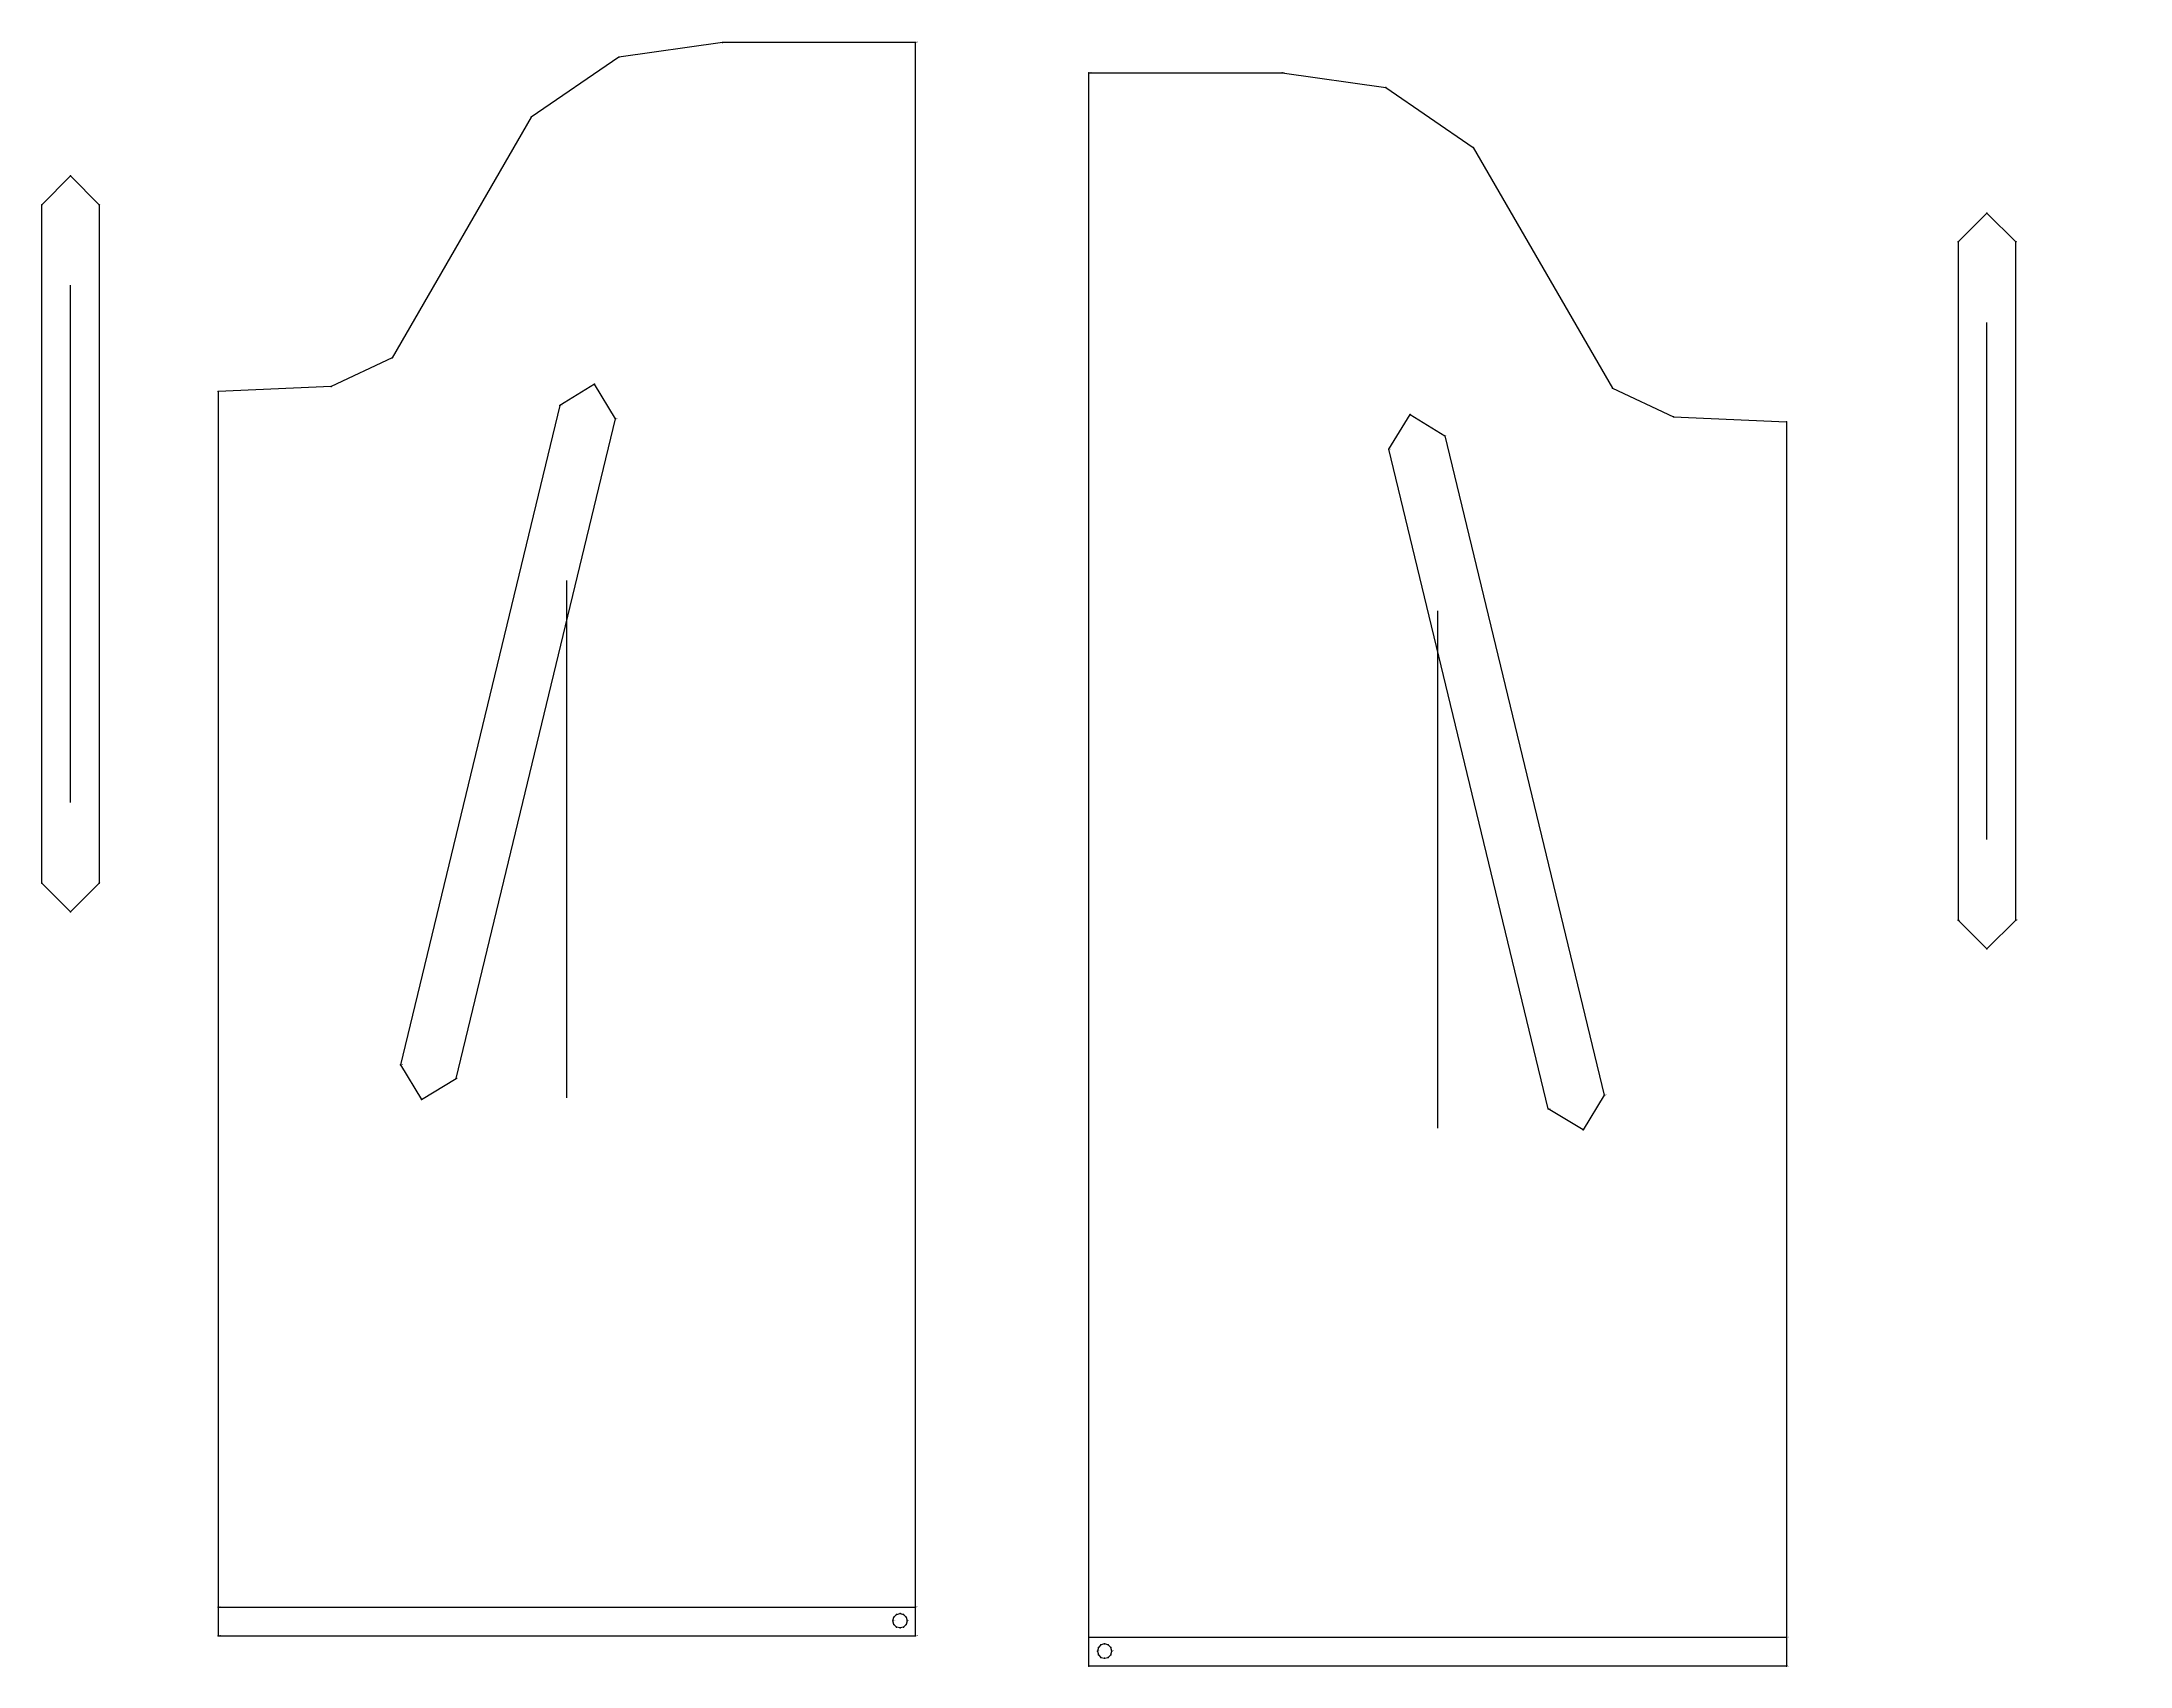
# Model space of a CAD drawing. Extents: x -1240 to 1049, y 0 to 2611.
# Drawn here: x -331 to 395, y 932 to 1497 of the extents above; entities that cross this region are included whole.
import ezdxf

# ---------------------------------------------------------------- set-up
doc = ezdxf.new("R2010")
doc.units = 0

# ---------------------------------------------------------------- blocks, each defined once
blk = doc.blocks.new('Pattern_4025560_M')
at = {"layer": '1'}
blk.add_lwpolyline([(-94.520035, 1496.763916), (-130.606415, 1491.612061), (-161.064362, 1470.803711), (-209.512009, 1387.055176), (-230.769806, 1377.078369), (-270.052704, 1375.262207), (-270.052704, 942.23999), (-27.298859, 942.23999), (-27.298843, 1496.763916)], close=True, dxfattribs=at)
at = {"layer": '11'}
blk.add_lwpolyline([(-32.724342, 944.99176), (-33.974342, 945.326721), (-34.889404, 946.24176), (-35.224342, 947.49176), (-34.889404, 948.74176), (-33.974342, 949.656799), (-32.724342, 949.99176), (-31.474342, 949.656799), (-30.55928, 948.74176), (-30.224342, 947.49176), (-30.55928, 946.24176), (-31.474342, 945.326721)], close=True, dxfattribs=at)
at = {"layer": '14'}
blk.add_lwpolyline([(-94.520035, 1496.763916), (-130.606415, 1491.612061), (-161.064362, 1470.803711), (-209.512009, 1387.055176), (-230.769806, 1377.078369), (-270.052704, 1375.262207), (-270.052704, 942.23999), (-27.298859, 942.23999), (-27.298843, 1496.763916)], close=True, dxfattribs=at)
at = {"layer": '2'}
for p in [(-94.520035, 1496.763916), (-94.520035, 1496.763916), (-94.520035, 1496.763916), (-94.520035, 1496.763916), (-27.298843, 1496.763916), (-27.298843, 1496.763916), (-27.298843, 1496.763916), (-27.298843, 1496.763916), (-270.052704, 1375.262207), (-270.052704, 1375.262207), (-270.052704, 1375.262207), (-270.052704, 1375.262207), (-151.144226, 1370.470215), (-151.144226, 1370.470215), (-131.704132, 1365.770874), (-131.704132, 1365.770874), (-206.62117, 1140.973511), (-206.62117, 1140.973511), (-187.181091, 1136.27417), (-187.181091, 1136.27417), (-270.052704, 952.23999), (-270.052704, 952.23999), (-35.224342, 947.49176), (-35.224342, 947.49176), (-32.724342, 949.99176), (-32.724342, 949.99176), (-30.224342, 947.49176), (-30.224342, 947.49176), (-27.298859, 952.23999), (-27.298859, 952.23999), (-270.052704, 942.23999), (-270.052704, 942.23999), (-270.052704, 942.23999), (-270.052704, 942.23999), (-32.724342, 944.99176), (-32.724342, 944.99176), (-27.298859, 942.23999), (-27.298859, 942.23999), (-27.298859, 942.23999), (-27.298859, 942.23999)]:
    blk.add_point(p, dxfattribs=at)
at = {"layer": '3'}
for p in [(-130.606415, 1491.612061), (-130.606415, 1491.612061), (-130.606415, 1491.612061), (-130.606415, 1491.612061), (-161.064362, 1470.803711), (-161.064362, 1470.803711), (-161.064362, 1470.803711), (-161.064362, 1470.803711), (-209.512009, 1387.055176), (-209.512009, 1387.055176), (-209.512009, 1387.055176), (-209.512009, 1387.055176), (-230.769806, 1377.078369), (-230.769806, 1377.078369), (-230.769806, 1377.078369), (-230.769806, 1377.078369), (-139.074509, 1377.840576), (-139.074509, 1377.840576), (-199.250763, 1128.903809), (-199.250763, 1128.903809), (-34.889404, 948.74176), (-34.889404, 948.74176), (-34.889404, 946.24176), (-34.889404, 946.24176), (-33.974342, 949.656799), (-33.974342, 949.656799), (-33.974342, 945.326721), (-33.974342, 945.326721), (-31.474342, 949.656799), (-31.474342, 949.656799), (-31.474342, 945.326721), (-31.474342, 945.326721), (-30.55928, 948.74176), (-30.55928, 948.74176), (-30.55928, 946.24176), (-30.55928, 946.24176)]:
    blk.add_point(p, dxfattribs=at)
at = {"layer": '7'}
blk.add_line((-148.675781, 1129.501953), (-148.675781, 1309.501953), dxfattribs=at)
at = {"layer": '8'}
blk.add_lwpolyline([(-187.181091, 1136.27417), (-131.704132, 1365.770874), (-139.074509, 1377.840576), (-151.144226, 1370.470215), (-206.62117, 1140.973511), (-199.250763, 1128.903809)], close=True, dxfattribs=at)
blk.add_lwpolyline([(-270.052704, 952.23999), (-27.298859, 952.23999)], dxfattribs=at)
at = {"layer": '84'}
blk.add_lwpolyline([(-94.520035, 1496.763916), (-130.606415, 1491.612061), (-161.064362, 1470.803711), (-209.512009, 1387.055176), (-230.769806, 1377.078369), (-270.052704, 1375.262207), (-270.052704, 1375.262207), (-270.052704, 942.23999), (-270.052704, 942.23999), (-27.298859, 942.23999), (-27.298859, 942.23999), (-27.298843, 1496.763916), (-27.298843, 1496.763916), (-94.520035, 1496.763916)], close=True, dxfattribs=at)
at = {"layer": '85'}
blk.add_lwpolyline([(-187.181091, 1136.27417), (-131.704132, 1365.770874), (-131.704132, 1365.770874), (-139.074509, 1377.840576), (-151.144226, 1370.470215), (-151.144226, 1370.470215), (-206.62117, 1140.973511), (-206.62117, 1140.973511), (-199.250763, 1128.903809), (-187.181091, 1136.27417)], close=True, dxfattribs=at)
blk.add_lwpolyline([(-270.052704, 952.23999), (-27.298859, 952.23999), (-27.298859, 952.23999)], dxfattribs=at)
at = {"layer": '86'}
blk.add_lwpolyline([(-32.724342, 944.99176), (-33.974342, 945.326721), (-34.889404, 946.24176), (-35.224342, 947.49176), (-35.224342, 947.49176), (-34.889404, 948.74176), (-33.974342, 949.656799), (-32.724342, 949.99176), (-32.724342, 949.99176), (-31.474342, 949.656799), (-30.55928, 948.74176), (-30.224342, 947.49176), (-30.224342, 947.49176), (-30.55928, 946.24176), (-31.474342, 945.326721), (-32.724342, 944.99176)], close=True, dxfattribs=at)
at = {"layer": '87'}
blk.add_lwpolyline([(-94.520035, 1496.763916), (-130.606415, 1491.612061), (-161.064362, 1470.803711), (-209.512009, 1387.055176), (-230.769806, 1377.078369), (-270.052704, 1375.262207), (-270.052704, 1375.262207), (-270.052704, 942.23999), (-270.052704, 942.23999), (-27.298859, 942.23999), (-27.298859, 942.23999), (-27.298843, 1496.763916), (-27.298843, 1496.763916), (-94.520035, 1496.763916)], close=True, dxfattribs=at)
at = {"layer": '1'}
for s, p in [('# 335', (-94.520035, 1496.763916)), ('# 339', (-27.298843, 1496.763916)), ('# 336', (-270.052704, 1375.262207)), ('# 337', (-270.052704, 942.23999)), ('# 338', (-27.298859, 942.23999))]:
    blk.add_text(s, height=0.25, dxfattribs=at).set_placement(p)
at = {"layer": '11'}
for s, p in [('# 320', (-35.224342, 947.49176)), ('# 321', (-32.724342, 949.99176)), ('# 319', (-32.724342, 944.99176)), ('# 322', (-30.224342, 947.49176))]:
    blk.add_text(s, height=0.25, dxfattribs=at).set_placement(p)
at = {"layer": '14'}
for s, p in [('# 335', (-94.520035, 1496.763916)), ('# 339', (-27.298843, 1496.763916)), ('# 336', (-270.052704, 1375.262207)), ('# 337', (-270.052704, 942.23999)), ('# 338', (-27.298859, 942.23999))]:
    blk.add_text(s, height=0.25, dxfattribs=at).set_placement(p)
at = {"layer": '8'}
for s, p in [('# 330', (-151.144226, 1370.470215)), ('# 329', (-131.704132, 1365.770874)), ('# 327', (-206.62117, 1140.973511)), ('# 328', (-187.181091, 1136.27417)), ('# 323', (-270.052704, 952.23999)), ('# 324', (-27.298859, 952.23999))]:
    blk.add_text(s, height=0.25, dxfattribs=at).set_placement(p)
at = {"layer": '85'}
blk.add_text('# 324', height=0.25, dxfattribs=at).set_placement((-27.298859, 952.23999))
blk = doc.blocks.new('Pattern_4025566_M')
at = {"layer": '1'}
blk.add_lwpolyline([(100.266159, 1486.205322), (136.352539, 1481.053467), (166.810486, 1460.245117), (215.258133, 1376.496582), (236.51593, 1366.519775), (275.798828, 1364.703613), (275.798828, 931.681396), (33.044983, 931.681396), (33.044968, 1486.205322)], close=True, dxfattribs=at)
at = {"layer": '11'}
blk.add_lwpolyline([(38.470467, 934.433167), (39.720467, 934.768127), (40.635529, 935.683167), (40.970467, 936.933167), (40.635529, 938.183167), (39.720467, 939.098206), (38.470467, 939.433167), (37.220467, 939.098206), (36.305405, 938.183167), (35.970467, 936.933167), (36.305405, 935.683167), (37.220467, 934.768127)], close=True, dxfattribs=at)
at = {"layer": '14'}
blk.add_lwpolyline([(100.266159, 1486.205322), (136.352539, 1481.053467), (166.810486, 1460.245117), (215.258133, 1376.496582), (236.51593, 1366.519775), (275.798828, 1364.703613), (275.798828, 931.681396), (33.044983, 931.681396), (33.044968, 1486.205322)], close=True, dxfattribs=at)
at = {"layer": '2'}
for p in [(33.044968, 1486.205322), (33.044968, 1486.205322), (33.044968, 1486.205322), (33.044968, 1486.205322), (100.266159, 1486.205322), (100.266159, 1486.205322), (100.266159, 1486.205322), (100.266159, 1486.205322), (156.89035, 1359.911621), (156.89035, 1359.911621), (275.798828, 1364.703613), (275.798828, 1364.703613), (275.798828, 1364.703613), (275.798828, 1364.703613), (137.450256, 1355.21228), (137.450256, 1355.21228), (212.367294, 1130.414917), (212.367294, 1130.414917), (192.927216, 1125.715576), (192.927216, 1125.715576), (33.044983, 941.681396), (33.044983, 941.681396), (38.470467, 939.433167), (38.470467, 939.433167), (275.798828, 941.681396), (275.798828, 941.681396), (33.044983, 931.681396), (33.044983, 931.681396), (33.044983, 931.681396), (33.044983, 931.681396), (35.970467, 936.933167), (35.970467, 936.933167), (38.470467, 934.433167), (38.470467, 934.433167), (40.970467, 936.933167), (40.970467, 936.933167), (275.798828, 931.681396), (275.798828, 931.681396), (275.798828, 931.681396), (275.798828, 931.681396)]:
    blk.add_point(p, dxfattribs=at)
at = {"layer": '3'}
for p in [(136.352539, 1481.053467), (136.352539, 1481.053467), (136.352539, 1481.053467), (136.352539, 1481.053467), (166.810486, 1460.245117), (166.810486, 1460.245117), (166.810486, 1460.245117), (166.810486, 1460.245117), (215.258133, 1376.496582), (215.258133, 1376.496582), (215.258133, 1376.496582), (215.258133, 1376.496582), (144.820633, 1367.281982), (144.820633, 1367.281982), (236.51593, 1366.519775), (236.51593, 1366.519775), (236.51593, 1366.519775), (236.51593, 1366.519775), (204.996887, 1118.345215), (204.996887, 1118.345215), (36.305405, 938.183167), (36.305405, 938.183167), (37.220467, 939.098206), (37.220467, 939.098206), (39.720467, 939.098206), (39.720467, 939.098206), (40.635529, 938.183167), (40.635529, 938.183167), (36.305405, 935.683167), (36.305405, 935.683167), (37.220467, 934.768127), (37.220467, 934.768127), (39.720467, 934.768127), (39.720467, 934.768127), (40.635529, 935.683167), (40.635529, 935.683167)]:
    blk.add_point(p, dxfattribs=at)
at = {"layer": '7'}
blk.add_line((154.421906, 1118.943359), (154.421906, 1298.943359), dxfattribs=at)
at = {"layer": '8'}
blk.add_lwpolyline([(192.927216, 1125.715576), (137.450256, 1355.21228), (144.820633, 1367.281982), (156.89035, 1359.911621), (212.367294, 1130.414917), (204.996887, 1118.345215)], close=True, dxfattribs=at)
blk.add_lwpolyline([(275.798828, 941.681396), (33.044983, 941.681396)], dxfattribs=at)
at = {"layer": '84'}
blk.add_lwpolyline([(100.266159, 1486.205322), (136.352539, 1481.053467), (166.810486, 1460.245117), (215.258133, 1376.496582), (236.51593, 1366.519775), (275.798828, 1364.703613), (275.798828, 1364.703613), (275.798828, 931.681396), (275.798828, 931.681396), (33.044983, 931.681396), (33.044983, 931.681396), (33.044968, 1486.205322), (33.044968, 1486.205322), (100.266159, 1486.205322)], close=True, dxfattribs=at)
at = {"layer": '85'}
blk.add_lwpolyline([(192.927216, 1125.715576), (137.450256, 1355.21228), (137.450256, 1355.21228), (144.820633, 1367.281982), (156.89035, 1359.911621), (156.89035, 1359.911621), (212.367294, 1130.414917), (212.367294, 1130.414917), (204.996887, 1118.345215), (192.927216, 1125.715576)], close=True, dxfattribs=at)
blk.add_lwpolyline([(275.798828, 941.681396), (33.044983, 941.681396), (33.044983, 941.681396)], dxfattribs=at)
at = {"layer": '86'}
blk.add_lwpolyline([(38.470467, 934.433167), (39.720467, 934.768127), (40.635529, 935.683167), (40.970467, 936.933167), (40.970467, 936.933167), (40.635529, 938.183167), (39.720467, 939.098206), (38.470467, 939.433167), (38.470467, 939.433167), (37.220467, 939.098206), (36.305405, 938.183167), (35.970467, 936.933167), (35.970467, 936.933167), (36.305405, 935.683167), (37.220467, 934.768127), (38.470467, 934.433167)], close=True, dxfattribs=at)
at = {"layer": '87'}
blk.add_lwpolyline([(100.266159, 1486.205322), (136.352539, 1481.053467), (166.810486, 1460.245117), (215.258133, 1376.496582), (236.51593, 1366.519775), (275.798828, 1364.703613), (275.798828, 1364.703613), (275.798828, 931.681396), (275.798828, 931.681396), (33.044983, 931.681396), (33.044983, 931.681396), (33.044968, 1486.205322), (33.044968, 1486.205322), (100.266159, 1486.205322)], close=True, dxfattribs=at)
at = {"layer": '1'}
for s, p in [('# 310', (33.044968, 1486.205322)), ('# 306', (100.266159, 1486.205322)), ('# 307', (275.798828, 1364.703613)), ('# 309', (33.044983, 931.681396)), ('# 308', (275.798828, 931.681396))]:
    blk.add_text(s, height=0.25, dxfattribs=at).set_placement(p)
at = {"layer": '11'}
for s, p in [('# 292', (38.470467, 939.433167)), ('# 293', (35.970467, 936.933167)), ('# 290', (38.470467, 934.433167)), ('# 291', (40.970467, 936.933167))]:
    blk.add_text(s, height=0.25, dxfattribs=at).set_placement(p)
at = {"layer": '14'}
for s, p in [('# 310', (33.044968, 1486.205322)), ('# 306', (100.266159, 1486.205322)), ('# 307', (275.798828, 1364.703613)), ('# 309', (33.044983, 931.681396)), ('# 308', (275.798828, 931.681396))]:
    blk.add_text(s, height=0.25, dxfattribs=at).set_placement(p)
at = {"layer": '8'}
for s, p in [('# 301', (156.89035, 1359.911621)), ('# 300', (137.450256, 1355.21228)), ('# 298', (212.367294, 1130.414917)), ('# 299', (192.927216, 1125.715576)), ('# 295', (33.044983, 941.681396)), ('# 294', (275.798828, 941.681396))]:
    blk.add_text(s, height=0.25, dxfattribs=at).set_placement(p)
at = {"layer": '85'}
blk.add_text('# 295', height=0.25, dxfattribs=at).set_placement((33.044983, 941.681396))
blk = doc.blocks.new('Pattern_10325800_M')
at = {"layer": '1'}
blk.add_lwpolyline([(355.609161, 1191.307007), (355.609161, 1427.41394), (345.609192, 1437.41394), (335.609161, 1427.41394), (335.609161, 1191.307007), (345.609161, 1181.307007)], close=True, dxfattribs=at)
at = {"layer": '14'}
blk.add_lwpolyline([(355.609161, 1191.307007), (355.609161, 1427.41394), (345.609192, 1437.41394), (335.609161, 1427.41394), (335.609161, 1191.307007), (345.609161, 1181.307007)], close=True, dxfattribs=at)
at = {"layer": '2'}
for p in [(335.609161, 1427.41394), (335.609161, 1427.41394), (335.609161, 1427.41394), (335.609161, 1427.41394), (355.609161, 1427.41394), (355.609161, 1427.41394), (355.609161, 1427.41394), (355.609161, 1427.41394), (335.609161, 1191.307007), (335.609161, 1191.307007), (335.609161, 1191.307007), (335.609161, 1191.307007), (355.609161, 1191.307007), (355.609161, 1191.307007), (355.609161, 1191.307007), (355.609161, 1191.307007)]:
    blk.add_point(p, dxfattribs=at)
at = {"layer": '3'}
for p in [(345.609192, 1437.41394), (345.609192, 1437.41394), (345.609192, 1437.41394), (345.609192, 1437.41394), (345.609161, 1181.307007), (345.609161, 1181.307007), (345.609161, 1181.307007), (345.609161, 1181.307007)]:
    blk.add_point(p, dxfattribs=at)
at = {"layer": '7'}
blk.add_line((345.609161, 1219.360474), (345.609161, 1399.360474), dxfattribs=at)
at = {"layer": '84'}
blk.add_lwpolyline([(355.609161, 1191.307007), (355.609161, 1427.41394), (355.609161, 1427.41394), (345.609192, 1437.41394), (335.609161, 1427.41394), (335.609161, 1427.41394), (335.609161, 1191.307007), (335.609161, 1191.307007), (345.609161, 1181.307007), (355.609161, 1191.307007)], close=True, dxfattribs=at)
at = {"layer": '87'}
blk.add_lwpolyline([(355.609161, 1191.307007), (355.609161, 1427.41394), (355.609161, 1427.41394), (345.609192, 1437.41394), (335.609161, 1427.41394), (335.609161, 1427.41394), (335.609161, 1191.307007), (335.609161, 1191.307007), (345.609161, 1181.307007), (355.609161, 1191.307007)], close=True, dxfattribs=at)
at = {"layer": '1'}
for s, p in [('# 16', (335.609161, 1427.41394)), ('# 15', (355.609161, 1427.41394)), ('# 17', (335.609161, 1191.307007)), ('# 14', (355.609161, 1191.307007))]:
    blk.add_text(s, height=0.25, dxfattribs=at).set_placement(p)
at = {"layer": '14'}
for s, p in [('# 16', (335.609161, 1427.41394)), ('# 15', (355.609161, 1427.41394)), ('# 17', (335.609161, 1191.307007)), ('# 14', (355.609161, 1191.307007))]:
    blk.add_text(s, height=0.25, dxfattribs=at).set_placement(p)
blk = doc.blocks.new('Pattern_10325801_M')
at = {"layer": '1'}
blk.add_lwpolyline([(-331.450348, 1204.210205), (-331.450348, 1440.317139), (-321.450378, 1450.317139), (-311.450348, 1440.317139), (-311.450348, 1204.210205), (-321.450348, 1194.210205)], close=True, dxfattribs=at)
at = {"layer": '14'}
blk.add_lwpolyline([(-331.450348, 1204.210205), (-331.450348, 1440.317139), (-321.450378, 1450.317139), (-311.450348, 1440.317139), (-311.450348, 1204.210205), (-321.450348, 1194.210205)], close=True, dxfattribs=at)
at = {"layer": '2'}
for p in [(-331.450348, 1440.317139), (-331.450348, 1440.317139), (-331.450348, 1440.317139), (-331.450348, 1440.317139), (-311.450348, 1440.317139), (-311.450348, 1440.317139), (-311.450348, 1440.317139), (-311.450348, 1440.317139), (-331.450348, 1204.210205), (-331.450348, 1204.210205), (-331.450348, 1204.210205), (-331.450348, 1204.210205), (-311.450348, 1204.210205), (-311.450348, 1204.210205), (-311.450348, 1204.210205), (-311.450348, 1204.210205)]:
    blk.add_point(p, dxfattribs=at)
at = {"layer": '3'}
for p in [(-321.450378, 1450.317139), (-321.450378, 1450.317139), (-321.450378, 1450.317139), (-321.450378, 1450.317139), (-321.450348, 1194.210205), (-321.450348, 1194.210205), (-321.450348, 1194.210205), (-321.450348, 1194.210205)]:
    blk.add_point(p, dxfattribs=at)
at = {"layer": '7'}
blk.add_line((-321.450348, 1232.263672), (-321.450348, 1412.263672), dxfattribs=at)
at = {"layer": '84'}
blk.add_lwpolyline([(-331.450348, 1204.210205), (-331.450348, 1440.317139), (-331.450348, 1440.317139), (-321.450378, 1450.317139), (-311.450348, 1440.317139), (-311.450348, 1440.317139), (-311.450348, 1204.210205), (-311.450348, 1204.210205), (-321.450348, 1194.210205), (-331.450348, 1204.210205)], close=True, dxfattribs=at)
at = {"layer": '87'}
blk.add_lwpolyline([(-331.450348, 1204.210205), (-331.450348, 1440.317139), (-331.450348, 1440.317139), (-321.450378, 1450.317139), (-311.450348, 1440.317139), (-311.450348, 1440.317139), (-311.450348, 1204.210205), (-311.450348, 1204.210205), (-321.450348, 1194.210205), (-331.450348, 1204.210205)], close=True, dxfattribs=at)
at = {"layer": '1'}
for s, p in [('# 9', (-331.450348, 1440.317139)), ('# 10', (-311.450348, 1440.317139)), ('# 8', (-331.450348, 1204.210205)), ('# 11', (-311.450348, 1204.210205))]:
    blk.add_text(s, height=0.25, dxfattribs=at).set_placement(p)
at = {"layer": '14'}
for s, p in [('# 9', (-331.450348, 1440.317139)), ('# 10', (-311.450348, 1440.317139)), ('# 8', (-331.450348, 1204.210205)), ('# 11', (-311.450348, 1204.210205))]:
    blk.add_text(s, height=0.25, dxfattribs=at).set_placement(p)

msp = doc.modelspace()

# ---------------------------------------------------------------- block references
at = {"layer": '1'}
for name in ['Pattern_4025560_M', 'Pattern_4025566_M', 'Pattern_10325801_M', 'Pattern_10325800_M']:
    msp.add_blockref(name, (0, 0), dxfattribs=at)

doc.saveas('drawing.dxf')
